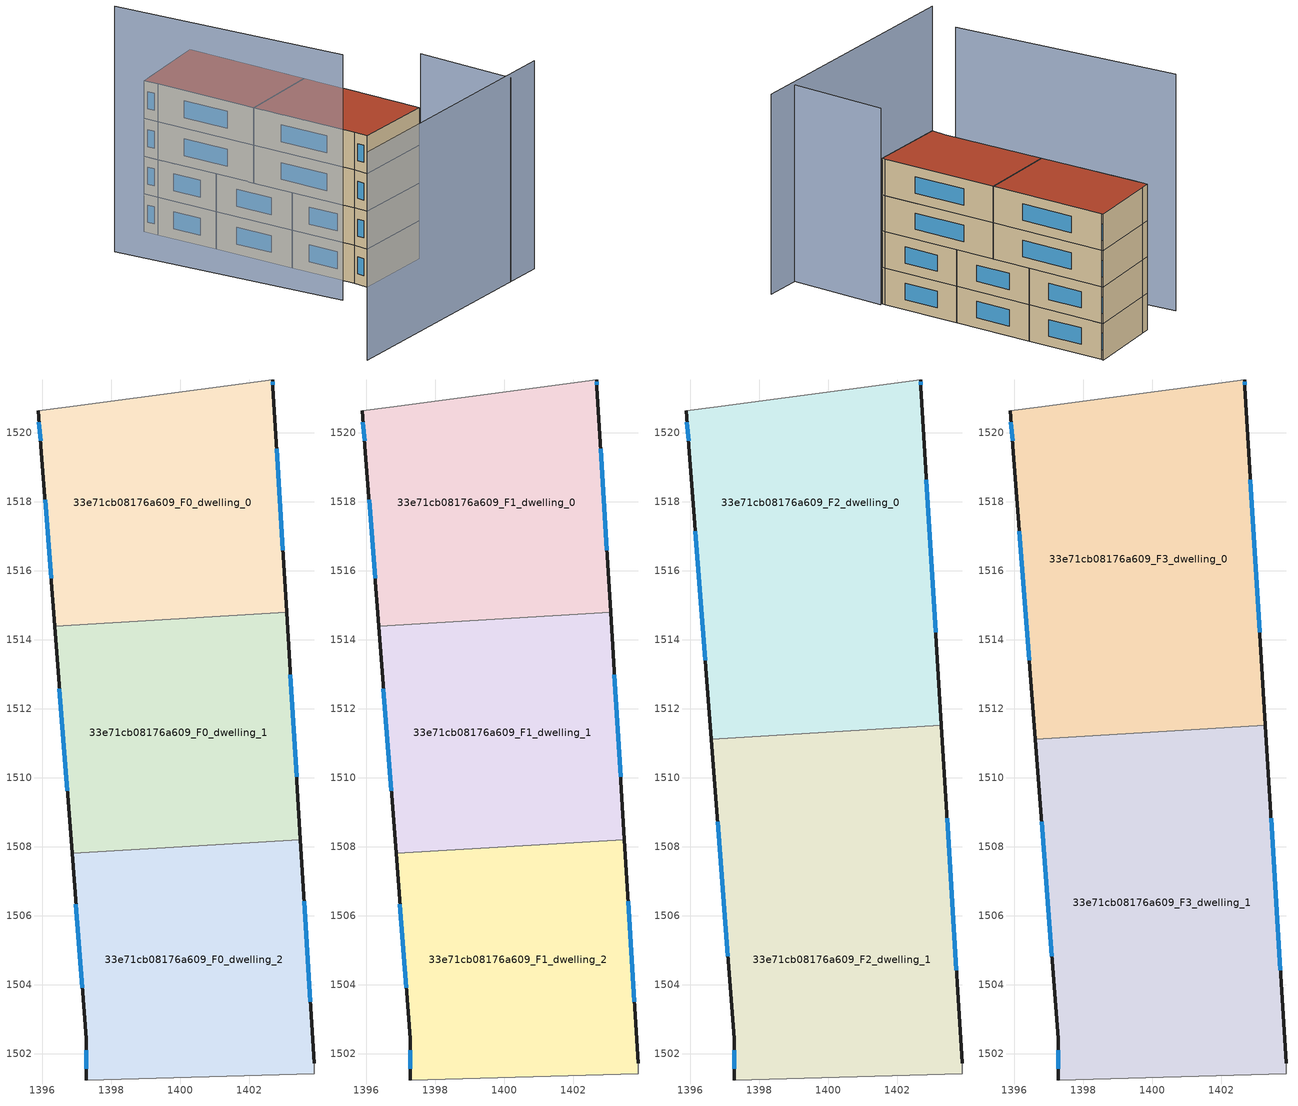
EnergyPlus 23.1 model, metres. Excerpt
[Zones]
33e71cb08176a609_F0_dwelling_0
 floor ground (EU_floor_Construction): 1402.68,1521.54 1402.68,1521.34 1403.08,1514.8 1396.36,1514.39 1395.98,1519.44 1395.88,1520.64 1396.68,1520.74 z0
 wall outside (EU_wall_Construction): 1395.88,1520.64 1395.98,1519.44 1396.36,1514.39 / 1403.08,1514.8 1402.68,1521.34 1402.68,1521.54 z0:3
 wall adiabatic (EU_wall_Construction): 1402.68,1521.54 1396.68,1520.74 1395.88,1520.64 z0:3
 wall to 33e71cb08176a609_F0_dwelling_1 (EU_wall_Construction): 1396.36,1514.39 1403.08,1514.8 z0:3
 window (EU_Window_Construction): 1396.08,1518.05 1396.26,1515.78 / 1395.91,1520.31 1395.95,1519.77 / 1402.68,1521.4 1402.68,1521.49 / 1402.97,1516.6 1402.79,1519.54 z0.83:2.17
33e71cb08176a609_F0_dwelling_1
 floor ground (EU_floor_Construction): 1403.08,1514.8 1403.48,1508.21 1396.86,1507.81 1396.36,1514.39 z0
 wall outside (EU_wall_Construction): 1403.48,1508.21 1403.08,1514.8 / 1396.36,1514.39 1396.86,1507.81 z0:3
 wall to 33e71cb08176a609_F0_dwelling_2 (EU_wall_Construction): 1396.86,1507.81 1403.48,1508.21 z0:3
 window (EU_Window_Construction): 1403.37,1510.02 1403.19,1512.99 / 1396.5,1512.58 1396.73,1509.62 z0.83:2.17
33e71cb08176a609_F0_dwelling_2
 floor ground (EU_floor_Construction): 1403.48,1508.21 1403.88,1501.73 1403.88,1501.43 1397.27,1501.23 1397.27,1502.43 1396.86,1507.81 z0
 wall outside (EU_wall_Construction): 1396.86,1507.81 1397.27,1502.43 1397.27,1501.23 / 1403.88,1501.73 1403.48,1508.21 z0:3
 wall adiabatic (EU_wall_Construction): 1397.27,1501.23 1403.88,1501.43 1403.88,1501.73 z0:3
 window (EU_Window_Construction): 1397.27,1502.1 1397.27,1501.56 / 1396.98,1506.33 1397.16,1503.91 / 1403.77,1503.51 1403.59,1506.43 z0.83:2.17
33e71cb08176a609_F1_dwelling_0
 floor to 33e71cb08176a609_F0_dwelling_0 (EU_floor_Construction): 1402.68,1521.54 1402.68,1521.34 1403.08,1514.8 1396.36,1514.39 1395.98,1519.44 1395.88,1520.64 1396.68,1520.74 z3
 wall outside (EU_wall_Construction): 1395.88,1520.64 1395.98,1519.44 1396.36,1514.39 / 1403.08,1514.8 1402.68,1521.34 1402.68,1521.54 z3:6
 wall adiabatic (EU_wall_Construction): 1402.68,1521.54 1396.68,1520.74 1395.88,1520.64 z3:6
 wall to 33e71cb08176a609_F1_dwelling_1 (EU_wall_Construction): 1396.36,1514.39 1403.08,1514.8 z3:6
 window (EU_Window_Construction): 1396.08,1518.05 1396.26,1515.78 / 1395.91,1520.31 1395.95,1519.77 / 1402.68,1521.4 1402.68,1521.49 / 1402.97,1516.6 1402.79,1519.54 z3.83:5.17
33e71cb08176a609_F1_dwelling_1
 floor to 33e71cb08176a609_F0_dwelling_1 (EU_floor_Construction): 1403.08,1514.8 1403.48,1508.21 1396.86,1507.81 1396.36,1514.39 z3
 wall outside (EU_wall_Construction): 1403.48,1508.21 1403.08,1514.8 / 1396.36,1514.39 1396.86,1507.81 z3:6
 wall to 33e71cb08176a609_F1_dwelling_2 (EU_wall_Construction): 1396.86,1507.81 1403.48,1508.21 z3:6
 window (EU_Window_Construction): 1403.37,1510.02 1403.19,1512.99 / 1396.5,1512.58 1396.73,1509.62 z3.83:5.17
33e71cb08176a609_F1_dwelling_2
 floor to 33e71cb08176a609_F0_dwelling_2 (EU_floor_Construction): 1403.48,1508.21 1403.88,1501.73 1403.88,1501.43 1397.27,1501.23 1397.27,1502.43 1396.86,1507.81 z3
 wall outside (EU_wall_Construction): 1396.86,1507.81 1397.27,1502.43 1397.27,1501.23 / 1403.88,1501.73 1403.48,1508.21 z3:6
 wall adiabatic (EU_wall_Construction): 1397.27,1501.23 1403.88,1501.43 1403.88,1501.73 z3:6
 window (EU_Window_Construction): 1397.27,1502.1 1397.27,1501.56 / 1396.98,1506.33 1397.16,1503.91 / 1403.77,1503.51 1403.59,1506.43 z3.83:5.17
33e71cb08176a609_F2_dwelling_0
 floor to 33e71cb08176a609_F1_dwelling_0 (EU_floor_Construction): 1402.68,1521.54 1402.68,1521.34 1403.08,1514.8 1396.36,1514.4 1395.98,1519.44 1395.88,1520.64 1396.68,1520.74 z6
 floor to 33e71cb08176a609_F1_dwelling_1 (EU_floor_Construction): 1403.08,1514.8 1403.28,1511.52 1396.61,1511.12 1396.36,1514.4 z6
 wall outside (EU_wall_Construction): 1395.88,1520.64 1395.98,1519.44 1396.61,1511.12 / 1403.28,1511.52 1402.68,1521.34 1402.68,1521.54 z6:9
 wall adiabatic (EU_wall_Construction): 1402.68,1521.54 1396.68,1520.74 1395.88,1520.64 z6:9
 wall to 33e71cb08176a609_F2_dwelling_1 (EU_wall_Construction): 1396.61,1511.12 1403.28,1511.52 z6:9
 window (EU_Window_Construction): 1396.15,1517.15 1396.44,1513.41 / 1395.91,1520.31 1395.95,1519.77 / 1402.68,1521.4 1402.68,1521.49 / 1403.12,1514.22 1402.85,1518.64 z6.83:8.17
33e71cb08176a609_F2_dwelling_1
 floor to 33e71cb08176a609_F1_dwelling_1 (EU_floor_Construction): 1403.28,1511.52 1403.48,1508.21 1396.86,1507.81 1396.61,1511.12 z6
 floor to 33e71cb08176a609_F1_dwelling_2 (EU_floor_Construction): 1403.48,1508.21 1403.88,1501.73 1403.88,1501.43 1397.27,1501.23 1397.27,1502.43 1396.86,1507.81 z6
 wall outside (EU_wall_Construction): 1396.61,1511.12 1397.27,1502.43 1397.27,1501.23 / 1403.88,1501.73 1403.28,1511.52 z6:9
 wall adiabatic (EU_wall_Construction): 1397.27,1501.23 1403.88,1501.43 1403.88,1501.73 z6:9
 window (EU_Window_Construction): 1397.27,1502.1 1397.27,1501.56 / 1396.79,1508.72 1397.09,1504.82 / 1403.71,1504.42 1403.45,1508.82 z6.83:8.17
33e71cb08176a609_F3_dwelling_0
 floor to 33e71cb08176a609_F2_dwelling_0 (EU_floor_Construction): 1402.68,1521.54 1402.68,1521.34 1403.28,1511.52 1396.61,1511.12 1395.98,1519.44 1395.88,1520.64 1396.68,1520.74 z9
 wall outside (EU_wall_Construction): 1395.88,1520.64 1395.98,1519.44 1396.61,1511.12 / 1403.28,1511.52 1402.68,1521.34 1402.68,1521.54 z9:12
 wall adiabatic (EU_wall_Construction): 1402.68,1521.54 1396.68,1520.74 1395.88,1520.64 z9:12
 wall to 33e71cb08176a609_F3_dwelling_1 (EU_wall_Construction): 1396.61,1511.12 1403.28,1511.52 z9:12
 window (EU_Window_Construction): 1396.15,1517.15 1396.44,1513.41 / 1395.91,1520.31 1395.95,1519.77 / 1402.68,1521.4 1402.68,1521.49 / 1403.12,1514.22 1402.85,1518.64 z9.83:11.17
 roof outside (EU_roof_Construction): 1403.28,1511.52 1402.68,1521.34 1402.68,1521.54 1396.68,1520.74 1395.88,1520.64 1395.98,1519.44 1396.61,1511.12 z12
33e71cb08176a609_F3_dwelling_1
 floor to 33e71cb08176a609_F2_dwelling_1 (EU_floor_Construction): 1403.28,1511.52 1403.88,1501.73 1403.88,1501.43 1397.27,1501.23 1397.27,1502.43 1396.61,1511.12 z9
 wall outside (EU_wall_Construction): 1396.61,1511.12 1397.27,1502.43 1397.27,1501.23 / 1403.88,1501.73 1403.28,1511.52 z9:12
 wall adiabatic (EU_wall_Construction): 1397.27,1501.23 1403.88,1501.43 1403.88,1501.73 z9:12
 window (EU_Window_Construction): 1397.27,1502.1 1397.27,1501.56 / 1396.79,1508.72 1397.09,1504.82 / 1403.71,1504.42 1403.45,1508.82 z9.83:11.17
 roof outside (EU_roof_Construction): 1403.88,1501.43 1403.88,1501.73 1403.28,1511.52 1396.61,1511.12 1397.27,1502.43 1397.27,1501.23 z12
shading: 1386.16,1492.9 1407.45,1493.53 z0:16.5; 1404.11,1501.45 1404.38,1493.42 z0:16.2; 1391.57,1520.1 1394.17,1501.13 z0:19.5
[Building]
EU S2 Campaign: North Axis=0; Terrain=City; Solar Distribution=FullExterior
[Site:Location]
Lyon-Bron: Latitude=45.75; Longitude=5; Time Zone=1; Elevation=198
[SizingPeriod:WeatherFileDays]
AnnualSizingPeriod: Begin Month=1; Begin Day of Month=1; End Month=12; End Day of Month=31; Day of Week for Start Day=Monday; Use Weather File Daylight Saving Period=No; Use Weather File Rain and Snow Indicators=No
[MATERIAL]
EU_InternalMass_Material: Roughness=MediumRough; Thickness=0.1; Conductivity=1; Density=1800; Specific Heat=900; Thermal Absorptance=0.9; Solar Absorptance=0.7; Visible Absorptance=0.7
[MATERIAL:NOMASS] Roughness=MediumRough; Thermal Absorptance=0.9; Solar Absorptance=0.7; Visible Absorptance=0.7
Name | Thermal Resistance
EU_wall_NoMass | 0.87146
EU_roof_NoMass | 0.842276
EU_floor_NoMass | 0.496999
[WINDOWMATERIAL:SIMPLEGLAZINGSYSTEM]
EU_Window_SimpleGlazing: UFactor=2.2525; Solar Heat Gain Coefficient=0.76; Visible Transmittance=0.76
[CONSTRUCTION]
EU_wall_Construction: EU_wall_NoMass
EU_roof_Construction: EU_roof_NoMass
EU_floor_Construction: EU_floor_NoMass
EU_Window_Construction: EU_Window_SimpleGlazing
EU_InternalMass_Construction: EU_InternalMass_Material
[ZONE] Type=1; Multiplier=1; Ceiling Height=autocalculate; Floor Area=autocalculate; Part of Total Floor Area=Yes
Name | Volume
33e71cb08176a609_F0_dwelling_0; 33e71cb08176a609_F1_dwelling_0 | 132.367
33e71cb08176a609_F2_dwelling_0; 33e71cb08176a609_F3_dwelling_0 | 198.542
33e71cb08176a609_F0_dwelling_1 | 132.371
33e71cb08176a609_F1_dwelling_1 | 132.37
33e71cb08176a609_F2_dwelling_1 | 198.546
33e71cb08176a609_F3_dwelling_1 | 198.549
33e71cb08176a609_F0_dwelling_2 | 132.365
33e71cb08176a609_F1_dwelling_2 | 132.364
[INTERNALMASS] Construction=EU_InternalMass_Construction
Name | Zone or ZoneList | Surface Area
33e71cb08176a609_F0_dwelling_0_EU_InternalMass | 33e71cb08176a609_F0_dwelling_0 | 44.1222
33e71cb08176a609_F0_dwelling_1_EU_InternalMass | 33e71cb08176a609_F0_dwelling_1 | 44.1237
33e71cb08176a609_F0_dwelling_2_EU_InternalMass | 33e71cb08176a609_F0_dwelling_2 | 44.1214
33e71cb08176a609_F1_dwelling_0_EU_InternalMass | 33e71cb08176a609_F1_dwelling_0 | 44.1222
33e71cb08176a609_F1_dwelling_1_EU_InternalMass | 33e71cb08176a609_F1_dwelling_1 | 44.1237
33e71cb08176a609_F1_dwelling_2_EU_InternalMass | 33e71cb08176a609_F1_dwelling_2 | 44.1214
33e71cb08176a609_F2_dwelling_0_EU_InternalMass | 33e71cb08176a609_F2_dwelling_0 | 66.1808
33e71cb08176a609_F2_dwelling_1_EU_InternalMass | 33e71cb08176a609_F2_dwelling_1 | 66.1832
33e71cb08176a609_F3_dwelling_0_EU_InternalMass | 33e71cb08176a609_F3_dwelling_0 | 66.1808
33e71cb08176a609_F3_dwelling_1_EU_InternalMass | 33e71cb08176a609_F3_dwelling_1 | 66.1832
[OTHEREQUIPMENT] Fuel Type=Electricity; Design Level Calculation Method=Watts/Area; Power per Zone Floor Area=1; Fraction Latent=0; Fraction Radiant=0; Fraction Lost=0; Carbon Dioxide Generation Rate=0; EndUse Subcategory=EU_Step8_InternalGains
Name | Zone or ZoneList or Space or SpaceList | Schedule
EU_Step8_InternalGain_33e71cb08176a609_F0_dwelling_0_f000 | 33e71cb08176a609_F0_dwelling_0 | EU_Step8_GainSchedule_33e71cb08176a609_F0_dwelling_0_f000
EU_Step8_InternalGain_33e71cb08176a609_F0_dwelling_1_f000 | 33e71cb08176a609_F0_dwelling_1 | EU_Step8_GainSchedule_33e71cb08176a609_F0_dwelling_1_f000
EU_Step8_InternalGain_33e71cb08176a609_F0_dwelling_2_f000 | 33e71cb08176a609_F0_dwelling_2 | EU_Step8_GainSchedule_33e71cb08176a609_F0_dwelling_2_f000
EU_Step8_InternalGain_33e71cb08176a609_F1_dwelling_0_f000 | 33e71cb08176a609_F1_dwelling_0 | EU_Step8_GainSchedule_33e71cb08176a609_F1_dwelling_0_f000
EU_Step8_InternalGain_33e71cb08176a609_F1_dwelling_1_f000 | 33e71cb08176a609_F1_dwelling_1 | EU_Step8_GainSchedule_33e71cb08176a609_F1_dwelling_1_f000
EU_Step8_InternalGain_33e71cb08176a609_F1_dwelling_2_f000 | 33e71cb08176a609_F1_dwelling_2 | EU_Step8_GainSchedule_33e71cb08176a609_F1_dwelling_2_f000
EU_Step8_InternalGain_33e71cb08176a609_F2_dwelling_0_f000 | 33e71cb08176a609_F2_dwelling_0 | EU_Step8_GainSchedule_33e71cb08176a609_F2_dwelling_0_f000
EU_Step8_InternalGain_33e71cb08176a609_F2_dwelling_1_f000 | 33e71cb08176a609_F2_dwelling_1 | EU_Step8_GainSchedule_33e71cb08176a609_F2_dwelling_1_f000
EU_Step8_InternalGain_33e71cb08176a609_F3_dwelling_0_f000 | 33e71cb08176a609_F3_dwelling_0 | EU_Step8_GainSchedule_33e71cb08176a609_F3_dwelling_0_f000
EU_Step8_InternalGain_33e71cb08176a609_F3_dwelling_1_f000 | 33e71cb08176a609_F3_dwelling_1 | EU_Step8_GainSchedule_33e71cb08176a609_F3_dwelling_1_f000
[ZONEVENTILATION:DESIGNFLOWRATE] Schedule=EU_AlwaysOn; Design Flow Rate Calculation Method=AirChanges/Hour; Air Changes per Hour=0.425; Ventilation Type=Natural; Fan Pressure Rise=0; Fan Total Efficiency=1; Constant Term Coefficient=1; Temperature Term Coefficient=0; Velocity Term Coefficient=0; Velocity Squared Term Coefficient=0; Minimum Indoor Temperature=-100; Maximum Indoor Temperature=100; Delta Temperature=-100; Minimum Outdoor Temperature=-100; Maximum Outdoor Temperature=100; Maximum Wind Speed=40
Name | Zone or ZoneList or Space or SpaceList
EU_ConstantAir_33e71cb08176a609_F0_dwelling_0 | 33e71cb08176a609_F0_dwelling_0
EU_ConstantAir_33e71cb08176a609_F0_dwelling_1 | 33e71cb08176a609_F0_dwelling_1
EU_ConstantAir_33e71cb08176a609_F0_dwelling_2 | 33e71cb08176a609_F0_dwelling_2
EU_ConstantAir_33e71cb08176a609_F1_dwelling_0 | 33e71cb08176a609_F1_dwelling_0
EU_ConstantAir_33e71cb08176a609_F1_dwelling_1 | 33e71cb08176a609_F1_dwelling_1
EU_ConstantAir_33e71cb08176a609_F1_dwelling_2 | 33e71cb08176a609_F1_dwelling_2
EU_ConstantAir_33e71cb08176a609_F2_dwelling_0 | 33e71cb08176a609_F2_dwelling_0
EU_ConstantAir_33e71cb08176a609_F2_dwelling_1 | 33e71cb08176a609_F2_dwelling_1
EU_ConstantAir_33e71cb08176a609_F3_dwelling_0 | 33e71cb08176a609_F3_dwelling_0
EU_ConstantAir_33e71cb08176a609_F3_dwelling_1 | 33e71cb08176a609_F3_dwelling_1
[HVACTEMPLATE:THERMOSTAT] Constant Heating Setpoint=20; Constant Cooling Setpoint=50
EU_HeatOnly_33e71cb08176a609_F0_dwelling_0; EU_HeatOnly_33e71cb08176a609_F0_dwelling_1; EU_HeatOnly_33e71cb08176a609_F0_dwelling_2; EU_HeatOnly_33e71cb08176a609_F1_dwelling_0; EU_HeatOnly_33e71cb08176a609_F1_dwelling_1; EU_HeatOnly_33e71cb08176a609_F1_dwelling_2; EU_HeatOnly_33e71cb08176a609_F2_dwelling_0; EU_HeatOnly_33e71cb08176a609_F2_dwelling_1; EU_HeatOnly_33e71cb08176a609_F3_dwelling_0; EU_HeatOnly_33e71cb08176a609_F3_dwelling_1
[HVACTEMPLATE:ZONE:IDEALLOADSAIRSYSTEM] System Availability Schedule=EU_AlwaysOn; Maximum Heating Supply Air Temperature=50; Minimum Cooling Supply Air Temperature=13; Maximum Heating Supply Air Humidity Ratio=0.0156; Minimum Cooling Supply Air Humidity Ratio=0.0077; Heating Limit=NoLimit; Cooling Limit=NoLimit; Heating Availability Schedule=EU_AlwaysOn; Cooling Availability Schedule=EU_CoolingOff; Dehumidification Control Type=ConstantSensibleHeatRatio; Cooling Sensible Heat Ratio=0.7; Dehumidification Setpoint=60; Humidification Control Type=None; Humidification Setpoint=30; Outdoor Air Method=None; Outdoor Air Flow Rate per Person=0.00944; Outdoor Air Flow Rate per Zone Floor Area=0; Outdoor Air Flow Rate per Zone=0; Demand Controlled Ventilation Type=None; Outdoor Air Economizer Type=NoEconomizer; Heat Recovery Type=None; Sensible Heat Recovery Effectiveness=0.7; Latent Heat Recovery Effectiveness=0.65
Name | Template Thermostat
33e71cb08176a609_F0_dwelling_0 | EU_HeatOnly_33e71cb08176a609_F0_dwelling_0
33e71cb08176a609_F0_dwelling_1 | EU_HeatOnly_33e71cb08176a609_F0_dwelling_1
33e71cb08176a609_F0_dwelling_2 | EU_HeatOnly_33e71cb08176a609_F0_dwelling_2
33e71cb08176a609_F1_dwelling_0 | EU_HeatOnly_33e71cb08176a609_F1_dwelling_0
33e71cb08176a609_F1_dwelling_1 | EU_HeatOnly_33e71cb08176a609_F1_dwelling_1
33e71cb08176a609_F1_dwelling_2 | EU_HeatOnly_33e71cb08176a609_F1_dwelling_2
33e71cb08176a609_F2_dwelling_0 | EU_HeatOnly_33e71cb08176a609_F2_dwelling_0
33e71cb08176a609_F2_dwelling_1 | EU_HeatOnly_33e71cb08176a609_F2_dwelling_1
33e71cb08176a609_F3_dwelling_0 | EU_HeatOnly_33e71cb08176a609_F3_dwelling_0
33e71cb08176a609_F3_dwelling_1 | EU_HeatOnly_33e71cb08176a609_F3_dwelling_1
[SIZING:ZONE] Zone Cooling Design Supply Air Temperature Input Method=SupplyAirTemperature; Zone Cooling Design Supply Air Temperature=13; Zone Heating Design Supply Air Temperature Input Method=SupplyAirTemperature; Zone Heating Design Supply Air Temperature=50; Zone Cooling Design Supply Air Humidity Ratio=0.008; Zone Heating Design Supply Air Humidity Ratio=0.008; Cooling Design Air Flow Method=DesignDay; Cooling Design Air Flow Rate=0; Cooling Minimum Air Flow per Zone Floor Area=0.000762; Cooling Minimum Air Flow=0; Cooling Minimum Air Flow Fraction=0.2; Heating Design Air Flow Method=DesignDay; Heating Design Air Flow Rate=0; Heating Maximum Air Flow per Zone Floor Area=0.002032; Heating Maximum Air Flow=0.141576; Heating Maximum Air Flow Fraction=0.3; Account for Dedicated Outdoor Air System=No; Dedicated Outdoor Air System Control Strategy=NeutralSupplyAir; Dedicated Outdoor Air Low Setpoint Temperature for Design=autosize; Dedicated Outdoor Air High Setpoint Temperature for Design=autosize; Zone Load Sizing Method=Sensible Load Only No Latent Load; Zone Latent Cooling Design Supply Air Humidity Ratio Input Method=HumidityRatioDifference; Zone Cooling Design Supply Air Humidity Ratio Difference=0.005; Zone Latent Heating Design Supply Air Humidity Ratio Input Method=HumidityRatioDifference; Zone Humidification Design Supply Air Humidity Ratio Difference=0.005
33e71cb08176a609_F0_dwelling_0; 33e71cb08176a609_F0_dwelling_1; 33e71cb08176a609_F0_dwelling_2; 33e71cb08176a609_F1_dwelling_0; 33e71cb08176a609_F1_dwelling_1; 33e71cb08176a609_F1_dwelling_2; 33e71cb08176a609_F2_dwelling_0; 33e71cb08176a609_F2_dwelling_1; 33e71cb08176a609_F3_dwelling_0; 33e71cb08176a609_F3_dwelling_1
[SCHEDULE:CONSTANT]
Name | Hourly Value
EU_AlwaysOn | 1
EU_CoolingOff | 0
[SCHEDULE:FILE] Column Number=1; Rows to Skip at Top=0; Number of Hours of Data=8760; Column Separator=Comma; Interpolate to Timestep=No; Minutes per Item=60; Adjust Schedule for Daylight Savings=Yes
Name | File
EU_Step8_GainSchedule_33e71cb08176a609_F0_dwelling_0_f000 | ../../schedules/33e71cb08176a609/33e71cb08176a609_F0_dwelling_0_f000_gain.csv
EU_Step8_GainSchedule_33e71cb08176a609_F0_dwelling_1_f000 | ../../schedules/33e71cb08176a609/33e71cb08176a609_F0_dwelling_1_f000_gain.csv
EU_Step8_GainSchedule_33e71cb08176a609_F0_dwelling_2_f000 | ../../schedules/33e71cb08176a609/33e71cb08176a609_F0_dwelling_2_f000_gain.csv
EU_Step8_GainSchedule_33e71cb08176a609_F1_dwelling_0_f000 | ../../schedules/33e71cb08176a609/33e71cb08176a609_F1_dwelling_0_f000_gain.csv
EU_Step8_GainSchedule_33e71cb08176a609_F1_dwelling_1_f000 | ../../schedules/33e71cb08176a609/33e71cb08176a609_F1_dwelling_1_f000_gain.csv
EU_Step8_GainSchedule_33e71cb08176a609_F1_dwelling_2_f000 | ../../schedules/33e71cb08176a609/33e71cb08176a609_F1_dwelling_2_f000_gain.csv
EU_Step8_GainSchedule_33e71cb08176a609_F2_dwelling_0_f000 | ../../schedules/33e71cb08176a609/33e71cb08176a609_F2_dwelling_0_f000_gain.csv
EU_Step8_GainSchedule_33e71cb08176a609_F2_dwelling_1_f000 | ../../schedules/33e71cb08176a609/33e71cb08176a609_F2_dwelling_1_f000_gain.csv
EU_Step8_GainSchedule_33e71cb08176a609_F3_dwelling_0_f000 | ../../schedules/33e71cb08176a609/33e71cb08176a609_F3_dwelling_0_f000_gain.csv
EU_Step8_GainSchedule_33e71cb08176a609_F3_dwelling_1_f000 | ../../schedules/33e71cb08176a609/33e71cb08176a609_F3_dwelling_1_f000_gain.csv
